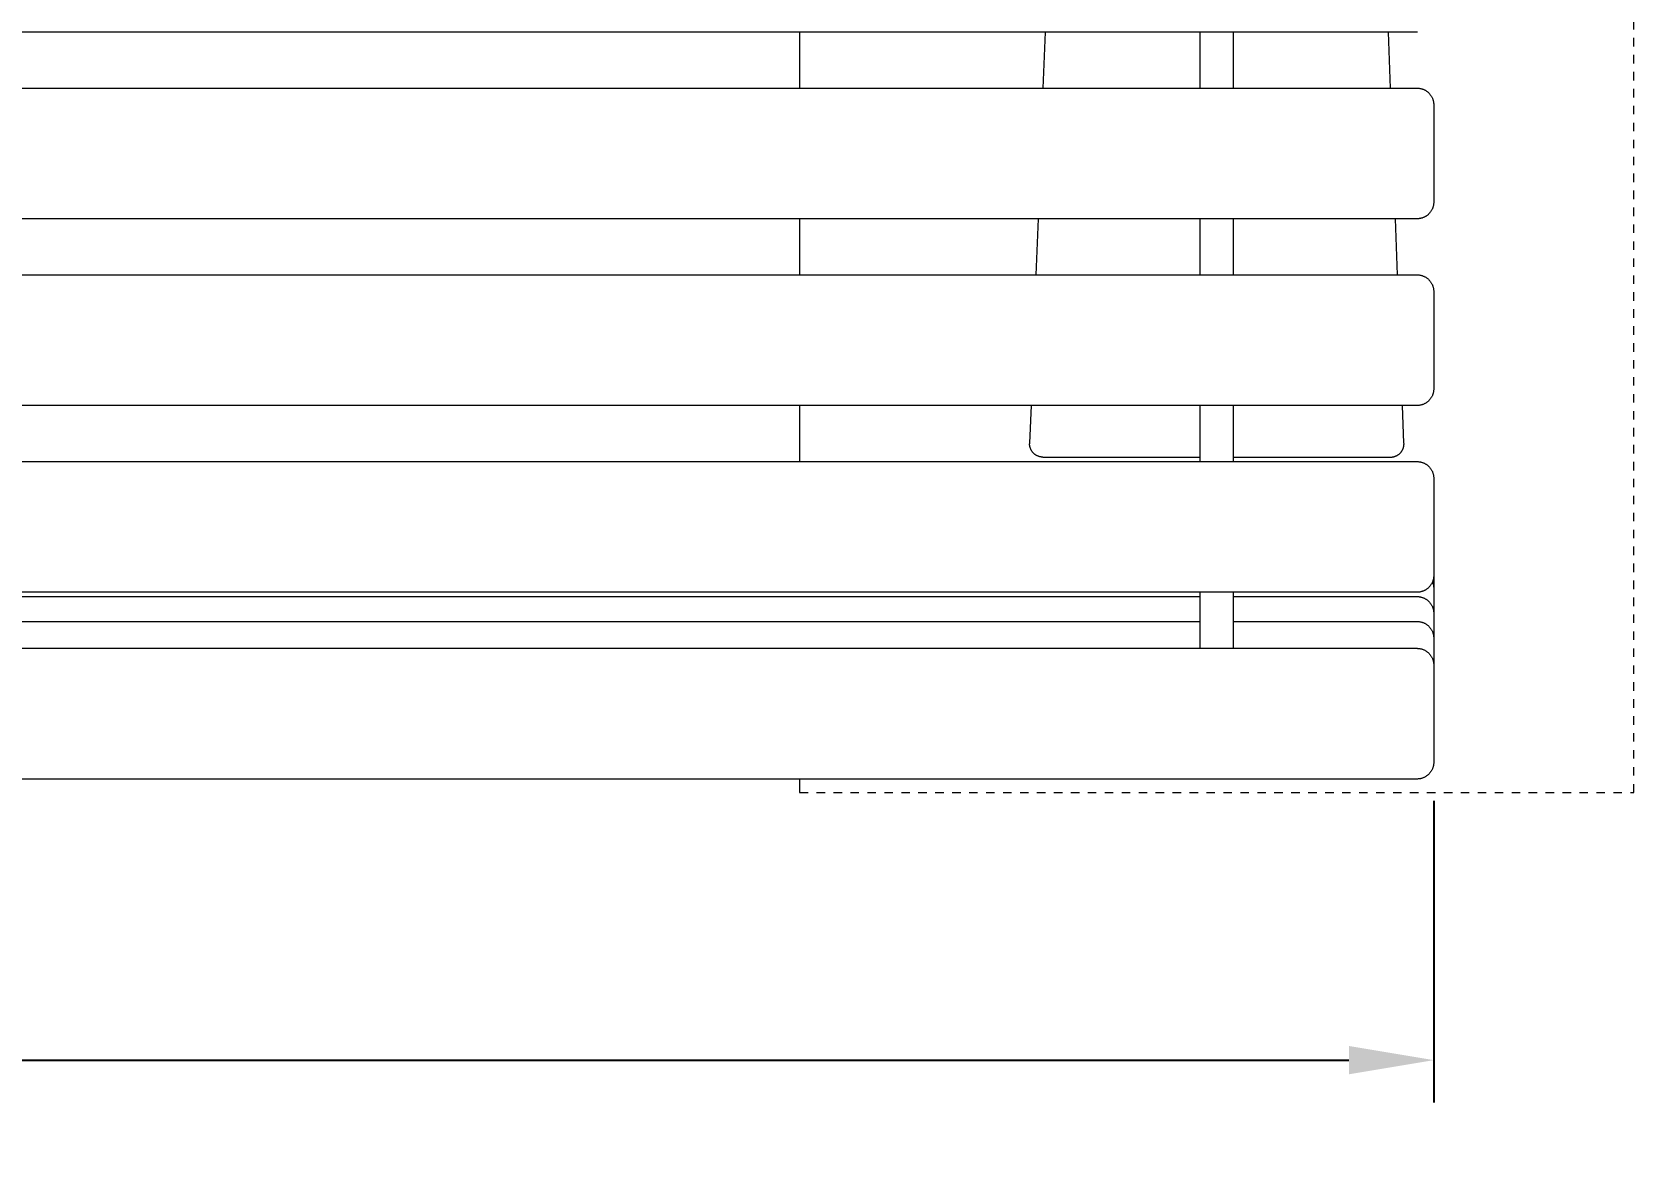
# Model space of a CAD drawing. Header units: inches. Extents: x 1 to 179, y 2 to 121.
# Drawn here: x 65.97 to 84.87, y 49.39 to 62.6 of the extents above; entities that cross this region are included whole.
import ezdxf

# ---------------------------------------------------------------- set-up
doc = ezdxf.new("R2010")
doc.units = ezdxf.units.IN
doc.linetypes.add('HIDDEN', pattern=[1.905, 1.27, -0.635])
for name, color, linetype, lineweight in [('ZANO_R', 7, 'Continuous', 0), ('ZANO_R_przerywana', 250, 'HIDDEN', 0), ('ZANO_W', 1, 'Continuous', 0)]:
    doc.layers.add(name, color=color, linetype=linetype, lineweight=lineweight)
doc.styles.get("Standard").update_dxf_attribs({"font": 'arial.ttf'})
doc.dimstyles.new('amerykanie', dxfattribs={"dimtxt": 50, "dimasz": 50, "dimexe": 0.5, "dimexo": 0.5, "dimgap": 1, "dimtad": 1, "dimdec": 0, "dimzin": 0, "dimlunit": 5, "dimtxsty": 'Standard', "dimcen": 0.09, "dimclrd": 1, "dimclre": 1, "dimclrt": 1, "dimazin": 0, "dimtfac": 1, "dimtdec": 0, "dimtmove": 0, "dimatfit": 3, "dimfxl": 1, "dimtzin": 0, "dimarcsym": 1})

# ---------------------------------------------------------------- blocks, each defined once
blk = doc.blocks.new('*D404')
at = {"layer": 'ZANO_W', "color": 1, "lineweight": -2}
for p, q in [((11.639, 53.528), (11.639, 49.969)), ((82.505, 53.528), (82.505, 49.969)), ((12.639, 50.469), (81.505, 50.469))]:
    blk.add_line(p, q, dxfattribs=at)
at = {"layer": 'ZANO_W', "color": 1}
for points in [[(12.639, 50.636), (12.639, 50.302), (11.639, 50.469)], [(81.505, 50.302), (81.505, 50.636), (82.505, 50.469)]]:
    blk.add_solid(points, dxfattribs=at)
at = {"layer": 'ZANO_W', "color": 1, "insert": (47.072, 51.809), "char_height": 1.625, "attachment_point": 5}
blk.add_mtext('70 7/8', dxfattribs=at)

msp = doc.modelspace()

# ---------------------------------------------------------------- linework, layer by layer
at = {"layer": 'ZANO_R'}
for p, q in [((82.30796, 62.59589), (11.83556, 62.59589)), ((75.0245, 62.59589), (75.0245, 61.93476)), ((77.91974, 62.59589), (77.89488, 61.93476)), ((79.74891, 61.93476), (79.74891, 62.59589)), ((80.14261, 61.93476), (80.14261, 62.59589)), ((81.99664, 61.93476), (81.97178, 62.59589)), ((82.31468, 62.59601), (82.30796, 62.59589)), ((11.83556, 61.93476), (82.30796, 61.93476)), ((82.30796, 61.93476), (82.31468, 61.93465)), ((82.31468, 61.93465), (82.3214, 61.93431)), ((82.3214, 61.93431), (82.32809, 61.93373)), ((82.32809, 61.93373), (82.33477, 61.93293)), ((82.33477, 61.93293), (82.34141, 61.9319)), ((82.34141, 61.9319), (82.34801, 61.93065)), ((82.34801, 61.93065), (82.35457, 61.92917)), ((82.35457, 61.92917), (82.36107, 61.92746)), ((82.36107, 61.92746), (82.36751, 61.92554)), ((82.36751, 61.92554), (82.37388, 61.9234)), ((82.37388, 61.9234), (82.38018, 61.92104)), ((82.38018, 61.92104), (82.38639, 61.91847)), ((82.38639, 61.91847), (82.39251, 61.91568)), ((82.39251, 61.91568), (82.39853, 61.91269)), ((82.39853, 61.91269), (82.40444, 61.9095)), ((82.40444, 61.9095), (82.41024, 61.90611)), ((82.41024, 61.90611), (82.41593, 61.90252)), ((82.41593, 61.90252), (82.42148, 61.89874)), ((82.42148, 61.89874), (82.42691, 61.89477)), ((82.42691, 61.89477), (82.43219, 61.89061)), ((82.43219, 61.89061), (82.43733, 61.88628)), ((82.43733, 61.88628), (82.44232, 61.88178)), ((82.44232, 61.88178), (82.44716, 61.87711)), ((82.44716, 61.87711), (82.45183, 61.87228)), ((82.45183, 61.87228), (82.45633, 61.86729)), ((82.45633, 61.86729), (82.46066, 61.86214)), ((82.46066, 61.86214), (82.46481, 61.85686)), ((82.46481, 61.85686), (82.46878, 61.85143)), ((82.46878, 61.85143), (82.47257, 61.84588)), ((82.47257, 61.84588), (82.47616, 61.84019)), ((82.47616, 61.84019), (82.47955, 61.83439)), ((82.47955, 61.83439), (82.48274, 61.82848)), ((82.48274, 61.82848), (82.48573, 61.82246)), ((82.48573, 61.82246), (82.48852, 61.81634)), ((82.48852, 61.81634), (82.49109, 61.81013)), ((82.49109, 61.81013), (82.49345, 61.80384)), ((82.49345, 61.80384), (82.49559, 61.79746)), ((82.49559, 61.79746), (82.49751, 61.79102)), ((82.49751, 61.79102), (82.49922, 61.78452)), ((82.49922, 61.78452), (82.5007, 61.77796)), ((82.5007, 61.77796), (82.50195, 61.77136)), ((82.50195, 61.77136), (82.50298, 61.76472)), ((82.50298, 61.76472), (82.50378, 61.75805)), ((82.50378, 61.75805), (82.50435, 61.75135)), ((82.50435, 61.75135), (82.5047, 61.74464)), ((82.5047, 61.74464), (82.50481, 61.73791)), ((82.50481, 61.73791), (82.50481, 60.63654)), ((82.46878, 60.47647), (82.46481, 60.47104)), ((82.47257, 60.48202), (82.46878, 60.47647)), ((82.47616, 60.48771), (82.47257, 60.48202)), ((82.47955, 60.49351), (82.47616, 60.48771)), ((82.48274, 60.49942), (82.47955, 60.49351)), ((82.48573, 60.50544), (82.48274, 60.49942)), ((82.48852, 60.51156), (82.48573, 60.50544)), ((82.49109, 60.51777), (82.48852, 60.51156)), ((82.49345, 60.52407), (82.49109, 60.51777)), ((82.49559, 60.53044), (82.49345, 60.52407)), ((82.49751, 60.53688), (82.49559, 60.53044)), ((82.49922, 60.54338), (82.49751, 60.53688)), ((82.5007, 60.54994), (82.49922, 60.54338)), ((82.50195, 60.55654), (82.5007, 60.54994)), ((82.50298, 60.56318), (82.50195, 60.55654)), ((82.50378, 60.56986), (82.50298, 60.56318)), ((82.50435, 60.57655), (82.50378, 60.56986)), ((82.5047, 60.58327), (82.50435, 60.57655)), ((82.50481, 60.58999), (82.5047, 60.58327)), ((82.50481, 60.63654), (82.50481, 60.58999)), ((82.30796, 60.39314), (11.83556, 60.39314)), ((75.0245, 60.39314), (75.0245, 59.73201)), ((77.8369, 60.39314), (77.81204, 59.73201)), ((79.74891, 59.73201), (79.74891, 60.39314)), ((80.14261, 59.73201), (80.14261, 60.39314)), ((82.07948, 59.73201), (82.05462, 60.39314)), ((82.31468, 60.39325), (82.30796, 60.39314)), ((82.3214, 60.39359), (82.31468, 60.39325)), ((82.32809, 60.39417), (82.3214, 60.39359)), ((82.33477, 60.39497), (82.32809, 60.39417)), ((82.34141, 60.396), (82.33477, 60.39497)), ((82.34801, 60.39725), (82.34141, 60.396)), ((82.35457, 60.39873), (82.34801, 60.39725)), ((82.36107, 60.40044), (82.35457, 60.39873)), ((82.36751, 60.40236), (82.36107, 60.40044)), ((82.37388, 60.4045), (82.36751, 60.40236)), ((82.38018, 60.40686), (82.37388, 60.4045)), ((82.38639, 60.40943), (82.38018, 60.40686)), ((82.39251, 60.41222), (82.38639, 60.40943)), ((82.39853, 60.41521), (82.39251, 60.41222)), ((82.40444, 60.4184), (82.39853, 60.41521)), ((82.41024, 60.42179), (82.40444, 60.4184)), ((82.41593, 60.42538), (82.41024, 60.42179)), ((82.42148, 60.42917), (82.41593, 60.42538)), ((82.42691, 60.43313), (82.42148, 60.42917)), ((82.43219, 60.43729), (82.42691, 60.43313)), ((82.43733, 60.44162), (82.43219, 60.43729)), ((82.44232, 60.44612), (82.43733, 60.44162)), ((82.44716, 60.45079), (82.44232, 60.44612)), ((82.45183, 60.45563), (82.44716, 60.45079)), ((82.45633, 60.46062), (82.45183, 60.45563)), ((82.46066, 60.46576), (82.45633, 60.46062)), ((82.46481, 60.47104), (82.46066, 60.46576)), ((11.83556, 59.73201), (82.30796, 59.73201)), ((82.30796, 59.73201), (82.31468, 59.73189)), ((82.31468, 59.73189), (82.3214, 59.73155)), ((82.3214, 59.73155), (82.32809, 59.73098)), ((82.32809, 59.73098), (82.33477, 59.73017)), ((82.33477, 59.73017), (82.34141, 59.72915)), ((82.34141, 59.72915), (82.34801, 59.72789)), ((82.34801, 59.72789), (82.35457, 59.72641)), ((82.35457, 59.72641), (82.36107, 59.72471)), ((82.36107, 59.72471), (82.36751, 59.72278)), ((82.36751, 59.72278), (82.37388, 59.72064)), ((82.37388, 59.72064), (82.38018, 59.71828)), ((82.38018, 59.71828), (82.38639, 59.71571)), ((82.38639, 59.71571), (82.39251, 59.71293)), ((82.39251, 59.71293), (82.39853, 59.70994)), ((82.39853, 59.70994), (82.40444, 59.70674)), ((82.40444, 59.70674), (82.41024, 59.70335)), ((82.41024, 59.70335), (82.41593, 59.69976)), ((82.41593, 59.69976), (82.42148, 59.69598)), ((82.42148, 59.69598), (82.42691, 59.69201)), ((82.42691, 59.69201), (82.43219, 59.68786)), ((82.43219, 59.68786), (82.43733, 59.68353)), ((82.43733, 59.68353), (82.44232, 59.67902)), ((82.44232, 59.67902), (82.44716, 59.67435)), ((82.44716, 59.67435), (82.45183, 59.66952)), ((82.45183, 59.66952), (82.45633, 59.66453)), ((82.45633, 59.66453), (82.46066, 59.65939)), ((82.46066, 59.65939), (82.46481, 59.6541)), ((82.46481, 59.6541), (82.46878, 59.64868)), ((82.46878, 59.64868), (82.47257, 59.64312)), ((82.47257, 59.64312), (82.47616, 59.63744)), ((82.47616, 59.63744), (82.47955, 59.63164)), ((82.47955, 59.63164), (82.48274, 59.62572)), ((82.48274, 59.62572), (82.48573, 59.6197)), ((82.48573, 59.6197), (82.48852, 59.61358)), ((82.48852, 59.61358), (82.49109, 59.60737)), ((82.49109, 59.60737), (82.49345, 59.60108)), ((82.49345, 59.60108), (82.49559, 59.59471)), ((82.49559, 59.59471), (82.49751, 59.58827)), ((82.49751, 59.58827), (82.49922, 59.58176)), ((82.49922, 59.58176), (82.5007, 59.57521)), ((82.5007, 59.57521), (82.50195, 59.5686)), ((82.50195, 59.5686), (82.50298, 59.56196)), ((82.50298, 59.56196), (82.50378, 59.55529)), ((82.50378, 59.55529), (82.50435, 59.54859)), ((82.50435, 59.54859), (82.5047, 59.54188)), ((82.5047, 59.54188), (82.50481, 59.53516)), ((82.50481, 59.53516), (82.50481, 58.43378)), ((82.50481, 58.43378), (82.50481, 58.38723)), ((82.38639, 58.20668), (82.38018, 58.2041)), ((82.39251, 58.20946), (82.38639, 58.20668)), ((82.39853, 58.21245), (82.39251, 58.20946)), ((82.40444, 58.21564), (82.39853, 58.21245)), ((82.41024, 58.21904), (82.40444, 58.21564)), ((82.41593, 58.22263), (82.41024, 58.21904)), ((82.42148, 58.22641), (82.41593, 58.22263)), ((82.42691, 58.23038), (82.42148, 58.22641)), ((82.43219, 58.23453), (82.42691, 58.23038)), ((82.43733, 58.23886), (82.43219, 58.23453)), ((82.44232, 58.24336), (82.43733, 58.23886)), ((82.44716, 58.24804), (82.44232, 58.24336)), ((82.45183, 58.25287), (82.44716, 58.24804)), ((82.45633, 58.25786), (82.45183, 58.25287)), ((82.46066, 58.263), (82.45633, 58.25786)), ((82.46481, 58.26829), (82.46066, 58.263)), ((82.46878, 58.27371), (82.46481, 58.26829)), ((82.47257, 58.27927), (82.46878, 58.27371)), ((82.47616, 58.28495), (82.47257, 58.27927)), ((82.47955, 58.29075), (82.47616, 58.28495)), ((82.48274, 58.29667), (82.47955, 58.29075)), ((82.48573, 58.30269), (82.48274, 58.29667)), ((82.48852, 58.3088), (82.48573, 58.30269)), ((82.49109, 58.31501), (82.48852, 58.3088)), ((82.49345, 58.32131), (82.49109, 58.31501)), ((82.49559, 58.32768), (82.49345, 58.32131)), ((82.49751, 58.33412), (82.49559, 58.32768)), ((82.49922, 58.34062), (82.49751, 58.33412)), ((82.5007, 58.34718), (82.49922, 58.34062)), ((82.50195, 58.35378), (82.5007, 58.34718)), ((82.50298, 58.36043), (82.50195, 58.35378)), ((82.50378, 58.3671), (82.50298, 58.36043)), ((82.50435, 58.3738), (82.50378, 58.3671)), ((82.5047, 58.38051), (82.50435, 58.3738)), ((82.50481, 58.38723), (82.5047, 58.38051)), ((82.30796, 58.19038), (11.83556, 58.19038)), ((75.0245, 58.19038), (75.0245, 57.52925)), ((77.75406, 58.19038), (77.73734, 57.74577)), ((79.74891, 57.52925), (79.74891, 58.19038)), ((80.14261, 57.52925), (80.14261, 58.19038)), ((82.15418, 57.74577), (82.13746, 58.19038)), ((82.31468, 58.19049), (82.30796, 58.19038)), ((82.3214, 58.19084), (82.31468, 58.19049)), ((82.32809, 58.19141), (82.3214, 58.19084)), ((82.33477, 58.19221), (82.32809, 58.19141)), ((82.34141, 58.19324), (82.33477, 58.19221)), ((82.34801, 58.1945), (82.34141, 58.19324)), ((82.35457, 58.19598), (82.34801, 58.1945)), ((82.36107, 58.19768), (82.35457, 58.19598)), ((82.36751, 58.1996), (82.36107, 58.19768)), ((82.37388, 58.20175), (82.36751, 58.1996)), ((82.38018, 58.2041), (82.37388, 58.20175)), ((77.73726, 57.74281), (77.73723, 57.73985)), ((77.73732, 57.73448), (77.73723, 57.73985)), ((77.73734, 57.74577), (77.73726, 57.74281)), ((77.7376, 57.72911), (77.73732, 57.73448)), ((77.73805, 57.72375), (77.7376, 57.72911)), ((77.7387, 57.71841), (77.73805, 57.72375)), ((77.73952, 57.7131), (77.7387, 57.71841)), ((77.74052, 57.70781), (77.73952, 57.7131)), ((77.74171, 57.70257), (77.74052, 57.70781)), ((77.74307, 57.69737), (77.74171, 57.70257)), ((77.74461, 57.69221), (77.74307, 57.69737)), ((77.74632, 57.68712), (77.74461, 57.69221)), ((77.74821, 57.68208), (77.74632, 57.68712)), ((77.75027, 57.67711), (77.74821, 57.68208)), ((77.75249, 57.67222), (77.75027, 57.67711)), ((77.75488, 57.6674), (77.75249, 57.67222)), ((77.75744, 57.66267), (77.75488, 57.6674)), ((77.76015, 57.65803), (77.75744, 57.66267)), ((77.76303, 57.65348), (77.76015, 57.65803)), ((77.76605, 57.64904), (77.76303, 57.65348)), ((77.76923, 57.6447), (77.76605, 57.64904)), ((77.77255, 57.64047), (77.76923, 57.6447)), ((77.77601, 57.63636), (77.77255, 57.64047)), ((82.1157, 57.63658), (82.11916, 57.6407)), ((82.11916, 57.6407), (82.12248, 57.64495)), ((82.12248, 57.64495), (82.12565, 57.6493)), ((82.12565, 57.6493), (82.12868, 57.65376)), ((82.12868, 57.65376), (82.13155, 57.65833)), ((82.13155, 57.65833), (82.13426, 57.66298)), ((82.13426, 57.66298), (82.13681, 57.66773)), ((82.13681, 57.66773), (82.13919, 57.67256)), ((82.13919, 57.67256), (82.14141, 57.67747)), ((82.14141, 57.67747), (82.14346, 57.68246)), ((82.14346, 57.68246), (82.14534, 57.68751)), ((82.14534, 57.68751), (82.14704, 57.69262)), ((82.14704, 57.69262), (82.14857, 57.69779)), ((82.14857, 57.69779), (82.14992, 57.70301)), ((82.14992, 57.70301), (82.15109, 57.70827)), ((82.15109, 57.70827), (82.15208, 57.71356)), ((82.15208, 57.71356), (82.15289, 57.71889)), ((82.15289, 57.71889), (82.15352, 57.72424)), ((82.15352, 57.72424), (82.15396, 57.72961)), ((82.15396, 57.72961), (82.15422, 57.735)), ((82.15429, 57.74039), (82.15418, 57.74577)), ((82.15422, 57.735), (82.15429, 57.74039)), ((11.83556, 57.52925), (82.30796, 57.52925)), ((77.77962, 57.63237), (77.77601, 57.63636)), ((77.78335, 57.6285), (77.77962, 57.63237)), ((77.78722, 57.62476), (77.78335, 57.6285)), ((77.79121, 57.62116), (77.78722, 57.62476)), ((77.79532, 57.6177), (77.79121, 57.62116)), ((77.79955, 57.61437), (77.79532, 57.6177)), ((77.80389, 57.6112), (77.79955, 57.61437)), ((77.80834, 57.60817), (77.80389, 57.6112)), ((77.81288, 57.6053), (77.80834, 57.60817)), ((77.81753, 57.60259), (77.81288, 57.6053)), ((77.82226, 57.60003), (77.81753, 57.60259)), ((77.82707, 57.59764), (77.82226, 57.60003)), ((77.83197, 57.59541), (77.82707, 57.59764)), ((77.83694, 57.59335), (77.83197, 57.59541)), ((77.84197, 57.59147), (77.83694, 57.59335)), ((77.84707, 57.58975), (77.84197, 57.59147)), ((77.85222, 57.58821), (77.84707, 57.58975)), ((77.85742, 57.58685), (77.85222, 57.58821)), ((77.86267, 57.58567), (77.85742, 57.58685)), ((77.86795, 57.58466), (77.86267, 57.58567)), ((77.87327, 57.58384), (77.86795, 57.58466)), ((77.8786, 57.5832), (77.87327, 57.58384)), ((77.88396, 57.58274), (77.8786, 57.5832)), ((77.88933, 57.58247), (77.88396, 57.58274)), ((77.89471, 57.58237), (77.88933, 57.58247)), ((77.89471, 57.58237), (79.74891, 57.58237)), ((80.14261, 57.58237), (81.99681, 57.58237)), ((81.99681, 57.58237), (82.0022, 57.58247)), ((82.0022, 57.58247), (82.00758, 57.58274)), ((82.00758, 57.58274), (82.01295, 57.5832)), ((82.01295, 57.5832), (82.0183, 57.58385)), ((82.0183, 57.58385), (82.02363, 57.58467)), ((82.02363, 57.58467), (82.02892, 57.58568)), ((82.02892, 57.58568), (82.03418, 57.58687)), ((82.03418, 57.58687), (82.03939, 57.58824)), ((82.03939, 57.58824), (82.04455, 57.58978)), ((82.04455, 57.58978), (82.04966, 57.59151)), ((82.04966, 57.59151), (82.0547, 57.5934)), ((82.0547, 57.5934), (82.05968, 57.59547)), ((82.05968, 57.59547), (82.06458, 57.5977)), ((82.06458, 57.5977), (82.06941, 57.6001)), ((82.06941, 57.6001), (82.07415, 57.60267)), ((82.07415, 57.60267), (82.07879, 57.6054)), ((82.07879, 57.6054), (82.08335, 57.60828)), ((82.08335, 57.60828), (82.0878, 57.61132)), ((82.0878, 57.61132), (82.09214, 57.61451)), ((82.09214, 57.61451), (82.09637, 57.61784)), ((82.09637, 57.61784), (82.10049, 57.62132)), ((82.10049, 57.62132), (82.10449, 57.62494)), ((82.10449, 57.62494), (82.10835, 57.62869)), ((82.10835, 57.62869), (82.11209, 57.63257)), ((82.11209, 57.63257), (82.1157, 57.63658)), ((82.30796, 57.52925), (82.31468, 57.52914)), ((82.31468, 57.52914), (82.3214, 57.52879)), ((82.3214, 57.52879), (82.32809, 57.52822)), ((82.32809, 57.52822), (82.33477, 57.52742)), ((82.33477, 57.52742), (82.34141, 57.52639)), ((82.34141, 57.52639), (82.34801, 57.52513)), ((82.34801, 57.52513), (82.35457, 57.52365)), ((82.35457, 57.52365), (82.36107, 57.52195)), ((82.36107, 57.52195), (82.36751, 57.52003)), ((82.36751, 57.52003), (82.37388, 57.51789)), ((82.37388, 57.51789), (82.38018, 57.51553)), ((82.38018, 57.51553), (82.38639, 57.51295)), ((82.38639, 57.51295), (82.39251, 57.51017)), ((82.39251, 57.51017), (82.39853, 57.50718)), ((82.39853, 57.50718), (82.40444, 57.50399)), ((82.40444, 57.50399), (82.41024, 57.50059)), ((82.41024, 57.50059), (82.41593, 57.497)), ((82.41593, 57.497), (82.42148, 57.49322)), ((82.42148, 57.49322), (82.42691, 57.48925)), ((82.42691, 57.48925), (82.43219, 57.4851)), ((82.43219, 57.4851), (82.43733, 57.48077)), ((82.43733, 57.48077), (82.44232, 57.47627)), ((82.44232, 57.47627), (82.44716, 57.4716)), ((82.44716, 57.4716), (82.45183, 57.46676)), ((82.45183, 57.46676), (82.45633, 57.46177)), ((82.45633, 57.46177), (82.46066, 57.45663)), ((82.46066, 57.45663), (82.46481, 57.45135)), ((82.46481, 57.45135), (82.46878, 57.44592)), ((82.46878, 57.44592), (82.47257, 57.44036)), ((82.47257, 57.44036), (82.47616, 57.43468)), ((82.47616, 57.43468), (82.47955, 57.42888)), ((82.47955, 57.42888), (82.48274, 57.42297)), ((82.48274, 57.42297), (82.48573, 57.41695)), ((82.48573, 57.41695), (82.48852, 57.41083)), ((82.48852, 57.41083), (82.49109, 57.40462)), ((82.49109, 57.40462), (82.49345, 57.39832)), ((82.49345, 57.39832), (82.49559, 57.39195)), ((82.49559, 57.39195), (82.49751, 57.38551)), ((82.49751, 57.38551), (82.49922, 57.37901)), ((82.49922, 57.37901), (82.5007, 57.37245)), ((82.5007, 57.37245), (82.50195, 57.36585)), ((82.50195, 57.36585), (82.50298, 57.35921)), ((82.50298, 57.35921), (82.50378, 57.35253)), ((82.50378, 57.35253), (82.50435, 57.34583)), ((82.50435, 57.34583), (82.5047, 57.33912)), ((82.5047, 57.33912), (82.50481, 57.3324)), ((82.50481, 57.3324), (82.50481, 56.23102)), ((82.49751, 56.13136), (82.49559, 56.12492)), ((82.49922, 56.13787), (82.49751, 56.13136)), ((82.5007, 56.14442), (82.49922, 56.13787)), ((82.50195, 56.15103), (82.5007, 56.14442)), ((82.50298, 56.15767), (82.50195, 56.15103)), ((82.50378, 56.16434), (82.50298, 56.15767)), ((82.50435, 56.17104), (82.50378, 56.16434)), ((82.5047, 56.17775), (82.50435, 56.17104)), ((82.50481, 56.18447), (82.5047, 56.17775)), ((82.50481, 56.23102), (82.50481, 56.18447)), ((82.50481, 56.17982), (82.50481, 56.03797)), ((82.30796, 55.98762), (11.83556, 55.98762)), ((79.74891, 55.3265), (79.74891, 55.98762)), ((80.14261, 55.3265), (80.14261, 55.98762)), ((82.31468, 55.98774), (82.30796, 55.98762)), ((82.3214, 55.98808), (82.31468, 55.98774)), ((82.32809, 55.98865), (82.3214, 55.98808)), ((82.33477, 55.98946), (82.32809, 55.98865)), ((82.34141, 55.99049), (82.33477, 55.98946)), ((82.34801, 55.99174), (82.34141, 55.99049)), ((82.35457, 55.99322), (82.34801, 55.99174)), ((82.36107, 55.99492), (82.35457, 55.99322)), ((82.36751, 55.99685), (82.36107, 55.99492)), ((82.37388, 55.99899), (82.36751, 55.99685)), ((82.38018, 56.00135), (82.37388, 55.99899)), ((82.38639, 56.00392), (82.38018, 56.00135)), ((82.39251, 56.0067), (82.38639, 56.00392)), ((82.39853, 56.00969), (82.39251, 56.0067)), ((82.40444, 56.01289), (82.39853, 56.00969)), ((82.41024, 56.01628), (82.40444, 56.01289)), ((82.41593, 56.01987), (82.41024, 56.01628)), ((82.42148, 56.02365), (82.41593, 56.01987)), ((82.42691, 56.02762), (82.42148, 56.02365)), ((82.43219, 56.03177), (82.42691, 56.02762)), ((82.43733, 56.0361), (82.43219, 56.03177)), ((82.44232, 56.04061), (82.43733, 56.0361)), ((82.44716, 56.04528), (82.44232, 56.04061)), ((82.45183, 56.05011), (82.44716, 56.04528)), ((82.45633, 56.0551), (82.45183, 56.05011)), ((82.46066, 56.06024), (82.45633, 56.0551)), ((82.46481, 56.06553), (82.46066, 56.06024)), ((82.46878, 56.07095), (82.46481, 56.06553)), ((82.47257, 56.07651), (82.46878, 56.07095)), ((82.47616, 56.08219), (82.47257, 56.07651)), ((82.47955, 56.08799), (82.47616, 56.08219)), ((82.48274, 56.09391), (82.47955, 56.08799)), ((82.48573, 56.09993), (82.48274, 56.09391)), ((82.48852, 56.10605), (82.48573, 56.09993)), ((82.49109, 56.11226), (82.48852, 56.10605)), ((82.48972, 56.10888), (82.49211, 56.10287)), ((82.49345, 56.11855), (82.49109, 56.11226)), ((82.49211, 56.10287), (82.49429, 56.09679)), ((82.49559, 56.12492), (82.49345, 56.11855)), ((82.49429, 56.09679), (82.49628, 56.09063)), ((82.49628, 56.09063), (82.49806, 56.08442)), ((82.49806, 56.08442), (82.49963, 56.07815)), ((82.49963, 56.07815), (82.501, 56.07183)), ((82.501, 56.07183), (82.50217, 56.06547)), ((82.50217, 56.06547), (82.50312, 56.05907)), ((82.50312, 56.05907), (82.50386, 56.05265)), ((82.50386, 56.05265), (82.50439, 56.04621)), ((82.50439, 56.04621), (82.50471, 56.03975)), ((82.50471, 56.03975), (82.50481, 56.03329)), ((82.50481, 56.03329), (82.50481, 55.88669)), ((47.26861, 55.93695), (79.74891, 55.93695)), ((80.14261, 55.93695), (82.30796, 55.93695)), ((82.30796, 55.93695), (82.31468, 55.93683)), ((82.31468, 55.93683), (82.3214, 55.93649)), ((82.3214, 55.93649), (82.32809, 55.93592)), ((82.32809, 55.93592), (82.33477, 55.93511)), ((82.33477, 55.93511), (82.34141, 55.93409)), ((82.34141, 55.93409), (82.34801, 55.93283)), ((82.34801, 55.93283), (82.35457, 55.93135)), ((82.35457, 55.93135), (82.36107, 55.92965)), ((82.36107, 55.92965), (82.36751, 55.92772)), ((82.36751, 55.92772), (82.37388, 55.92558)), ((82.37388, 55.92558), (82.38018, 55.92322)), ((82.38018, 55.92322), (82.38639, 55.92065)), ((82.38639, 55.92065), (82.39251, 55.91787)), ((82.39251, 55.91787), (82.39853, 55.91488)), ((82.39853, 55.91488), (82.40444, 55.91168)), ((82.40444, 55.91168), (82.41024, 55.90829)), ((82.41024, 55.90829), (82.41593, 55.9047)), ((82.41593, 55.9047), (82.42148, 55.90092)), ((82.42148, 55.90092), (82.42691, 55.89695)), ((82.42691, 55.89695), (82.43219, 55.8928)), ((82.43219, 55.8928), (82.43733, 55.88847)), ((82.43733, 55.88847), (82.44232, 55.88396)), ((82.44232, 55.88396), (82.44716, 55.87929)), ((82.44716, 55.87929), (82.45183, 55.87446)), ((82.45183, 55.87446), (82.45633, 55.86947)), ((82.45633, 55.86947), (82.46066, 55.86433)), ((82.46066, 55.86433), (82.46481, 55.85904)), ((82.46481, 55.85904), (82.46878, 55.85362)), ((82.46878, 55.85362), (82.47257, 55.84806)), ((82.47257, 55.84806), (82.47616, 55.84238)), ((82.47616, 55.84238), (82.47955, 55.83658)), ((82.47955, 55.83658), (82.48274, 55.83066)), ((82.48274, 55.83066), (82.48573, 55.82464)), ((82.48573, 55.82464), (82.48852, 55.81852)), ((82.48852, 55.81852), (82.49109, 55.81231)), ((82.49109, 55.81231), (82.49345, 55.80602)), ((82.49345, 55.80602), (82.49559, 55.79965)), ((82.49559, 55.79965), (82.49751, 55.79321)), ((82.49751, 55.79321), (82.49922, 55.78671)), ((82.49922, 55.78671), (82.5007, 55.78015)), ((82.5007, 55.78015), (82.50195, 55.77355)), ((82.50195, 55.77355), (82.50298, 55.7669)), ((82.50298, 55.7669), (82.50378, 55.76023)), ((82.50378, 55.76023), (82.50435, 55.75353)), ((82.50435, 55.75353), (82.5047, 55.74682)), ((82.50481, 55.88669), (82.50481, 55.74478)), ((47.26861, 55.64376), (79.74891, 55.64376)), ((80.14261, 55.64376), (82.30796, 55.64376)), ((82.30796, 55.64376), (82.31468, 55.64365)), ((82.31468, 55.64365), (82.3214, 55.6433)), ((82.3214, 55.6433), (82.32809, 55.64273)), ((82.32809, 55.64273), (82.33477, 55.64193)), ((82.33477, 55.64193), (82.34141, 55.6409)), ((82.34141, 55.6409), (82.34801, 55.63964)), ((82.34801, 55.63964), (82.35457, 55.63816)), ((82.35457, 55.63816), (82.36107, 55.63646)), ((82.36107, 55.63646), (82.36751, 55.63454)), ((82.36751, 55.63454), (82.37388, 55.63239)), ((82.37388, 55.63239), (82.38018, 55.63004)), ((82.38018, 55.63004), (82.38639, 55.62746)), ((82.38639, 55.62746), (82.39251, 55.62468)), ((82.39251, 55.62468), (82.39853, 55.62169)), ((82.39853, 55.62169), (82.40444, 55.6185)), ((82.40444, 55.6185), (82.41024, 55.6151)), ((82.41024, 55.6151), (82.41593, 55.61151)), ((82.41593, 55.61151), (82.42148, 55.60773)), ((82.42148, 55.60773), (82.42691, 55.60376)), ((82.42691, 55.60376), (82.43219, 55.59961)), ((82.43219, 55.59961), (82.43733, 55.59528)), ((82.43733, 55.59528), (82.44232, 55.59078)), ((82.44232, 55.59078), (82.44716, 55.5861)), ((82.44716, 55.5861), (82.45183, 55.58127)), ((82.45183, 55.58127), (82.45633, 55.57628)), ((82.45633, 55.57628), (82.46066, 55.57114)), ((82.46066, 55.57114), (82.46481, 55.56585)), ((82.46481, 55.56585), (82.46878, 55.56043)), ((82.46878, 55.56043), (82.47257, 55.55487)), ((82.5047, 55.74682), (82.50481, 55.7401)), ((82.50481, 55.7401), (82.50481, 55.5935)), ((82.50481, 55.5935), (82.50481, 55.4516)), ((82.47257, 55.55487), (82.47616, 55.54919)), ((82.47616, 55.54919), (82.47955, 55.54339)), ((82.47955, 55.54339), (82.48274, 55.53747)), ((82.48274, 55.53747), (82.48573, 55.53145)), ((82.48573, 55.53145), (82.48852, 55.52534)), ((82.48852, 55.52534), (82.49109, 55.51913)), ((82.49109, 55.51913), (82.49345, 55.51283)), ((82.49345, 55.51283), (82.49559, 55.50646)), ((82.49559, 55.50646), (82.49751, 55.50002)), ((82.49751, 55.50002), (82.49922, 55.49352)), ((82.49922, 55.49352), (82.5007, 55.48696)), ((82.5007, 55.48696), (82.50195, 55.48036)), ((82.50195, 55.48036), (82.50298, 55.47371)), ((82.50298, 55.47371), (82.50378, 55.46704)), ((82.50378, 55.46704), (82.50435, 55.46034)), ((82.50435, 55.46034), (82.5047, 55.45363)), ((82.5047, 55.45363), (82.50481, 55.44691)), ((82.50481, 55.44691), (82.50481, 55.30032)), ((11.83556, 55.3265), (82.30796, 55.3265)), ((82.30796, 55.3265), (82.31468, 55.32638)), ((82.31468, 55.32638), (82.3214, 55.32604)), ((82.3214, 55.32604), (82.32809, 55.32546)), ((82.32809, 55.32546), (82.33477, 55.32466)), ((82.33477, 55.32466), (82.34141, 55.32363)), ((82.34141, 55.32363), (82.34801, 55.32238)), ((82.34801, 55.32238), (82.35457, 55.3209)), ((82.35457, 55.3209), (82.36107, 55.3192)), ((82.36107, 55.3192), (82.36751, 55.31727)), ((82.36751, 55.31727), (82.37388, 55.31513)), ((82.37388, 55.31513), (82.38018, 55.31277)), ((82.38018, 55.31277), (82.38639, 55.3102)), ((82.38639, 55.3102), (82.39251, 55.30742)), ((82.39251, 55.30742), (82.39853, 55.30443)), ((82.39853, 55.30443), (82.40444, 55.30123)), ((82.40444, 55.30123), (82.41024, 55.29784)), ((82.41024, 55.29784), (82.41593, 55.29425)), ((82.41593, 55.29425), (82.42148, 55.29047)), ((82.42148, 55.29047), (82.42691, 55.2865)), ((82.42691, 55.2865), (82.43219, 55.28234)), ((82.43219, 55.28234), (82.43733, 55.27801)), ((82.43733, 55.27801), (82.44232, 55.27351)), ((82.44232, 55.27351), (82.44716, 55.26884)), ((82.44716, 55.26884), (82.45183, 55.26401)), ((82.45183, 55.26401), (82.45633, 55.25902)), ((82.45633, 55.25902), (82.46066, 55.25387)), ((82.46066, 55.25387), (82.46481, 55.24859)), ((82.46481, 55.24859), (82.46878, 55.24316)), ((82.46878, 55.24316), (82.47257, 55.23761)), ((82.47257, 55.23761), (82.47616, 55.23192)), ((82.47616, 55.23192), (82.47955, 55.22612)), ((82.47955, 55.22612), (82.48274, 55.22021)), ((82.48274, 55.22021), (82.48573, 55.21419)), ((82.48573, 55.21419), (82.48852, 55.20807)), ((82.48852, 55.20807), (82.49109, 55.20186)), ((82.49109, 55.20186), (82.49345, 55.19557)), ((82.49345, 55.19557), (82.49559, 55.18919)), ((82.49559, 55.18919), (82.49751, 55.18275)), ((82.49751, 55.18275), (82.49922, 55.17625)), ((82.50481, 55.30032), (82.50481, 55.1343)), ((82.49922, 55.17625), (82.5007, 55.1697)), ((82.5007, 55.1697), (82.50195, 55.16309)), ((82.50195, 55.16309), (82.50298, 55.15645)), ((82.50298, 55.15645), (82.50378, 55.14978)), ((82.50378, 55.14978), (82.50435, 55.14308)), ((82.50435, 55.14308), (82.5047, 55.13637)), ((82.5047, 55.13637), (82.50481, 55.12964)), ((82.50481, 55.12964), (82.50481, 54.02827)), ((82.46481, 53.86277), (82.46066, 53.85749)), ((82.46878, 53.8682), (82.46481, 53.86277)), ((82.47257, 53.87375), (82.46878, 53.8682)), ((82.47616, 53.87944), (82.47257, 53.87375)), ((82.47955, 53.88524), (82.47616, 53.87944)), ((82.48274, 53.89115), (82.47955, 53.88524)), ((82.48573, 53.89717), (82.48274, 53.89115)), ((82.48852, 53.90329), (82.48573, 53.89717)), ((82.49109, 53.9095), (82.48852, 53.90329)), ((82.49345, 53.9158), (82.49109, 53.9095)), ((82.49559, 53.92217), (82.49345, 53.9158)), ((82.49751, 53.92861), (82.49559, 53.92217)), ((82.49922, 53.93511), (82.49751, 53.92861)), ((82.5007, 53.94167), (82.49922, 53.93511)), ((82.50195, 53.94827), (82.5007, 53.94167)), ((82.50298, 53.95491), (82.50195, 53.94827)), ((82.50378, 53.96159), (82.50298, 53.95491)), ((82.50435, 53.96828), (82.50378, 53.96159)), ((82.5047, 53.975), (82.50435, 53.96828)), ((82.50481, 53.98172), (82.5047, 53.975)), ((82.50481, 54.02827), (82.50481, 53.98172)), ((82.30796, 53.78487), (11.83556, 53.78487)), ((75.0245, 53.78487), (75.0245, 53.62568)), ((82.31468, 53.78498), (82.30796, 53.78487)), ((82.3214, 53.78533), (82.31468, 53.78498)), ((82.32809, 53.7859), (82.3214, 53.78533)), ((82.33477, 53.7867), (82.32809, 53.7859)), ((82.34141, 53.78773), (82.33477, 53.7867)), ((82.34801, 53.78898), (82.34141, 53.78773)), ((82.35457, 53.79046), (82.34801, 53.78898)), ((82.36107, 53.79217), (82.35457, 53.79046)), ((82.36751, 53.79409), (82.36107, 53.79217)), ((82.37388, 53.79623), (82.36751, 53.79409)), ((82.38018, 53.79859), (82.37388, 53.79623)), ((82.38639, 53.80116), (82.38018, 53.79859)), ((82.39251, 53.80395), (82.38639, 53.80116)), ((82.39853, 53.80694), (82.39251, 53.80395)), ((82.40444, 53.81013), (82.39853, 53.80694)), ((82.41024, 53.81352), (82.40444, 53.81013)), ((82.41593, 53.81711), (82.41024, 53.81352)), ((82.42148, 53.8209), (82.41593, 53.81711)), ((82.42691, 53.82487), (82.42148, 53.8209)), ((82.43219, 53.82902), (82.42691, 53.82487)), ((82.43733, 53.83335), (82.43219, 53.82902)), ((82.44232, 53.83785), (82.43733, 53.83335)), ((82.44716, 53.84252), (82.44232, 53.83785)), ((82.45183, 53.84736), (82.44716, 53.84252)), ((82.45633, 53.85235), (82.45183, 53.84736)), ((82.46066, 53.85749), (82.45633, 53.85235))]:
    msp.add_line(p, q, dxfattribs=at)
at = {"layer": 'ZANO_R_przerywana', "ltscale": 0.05}
for p, q in [((84.86702, 53.62568), (84.86702, 75.27921)), ((75.0245, 53.62568), (84.86702, 53.62568))]:
    msp.add_line(p, q, dxfattribs=at)

# ---------------------------------------------------------------- dimensions: what is measured, and where the dimension line sits
at = {"layer": 'ZANO_W'}
dim = msp.add_linear_dim(base=(82.50481, 50.46887), p1=(11.63871, 54.02827), p2=(82.50481, 54.02827), dimstyle='amerykanie', override={"dimtxt": 1.625, "dimasz": 1, "dimgap": 0.5, "dimdec": 4, "dimaunit": 1, "dimadec": 1, "dimtdec": 4, "dimtmove": 1, "dimfrac": 2}, dxfattribs=at)
dim.commit()
dim.dimension.update_dxf_attribs({"geometry": '*D404', "text_midpoint": (47.07176, 51.80908)})

doc.saveas('drawing.dxf')
